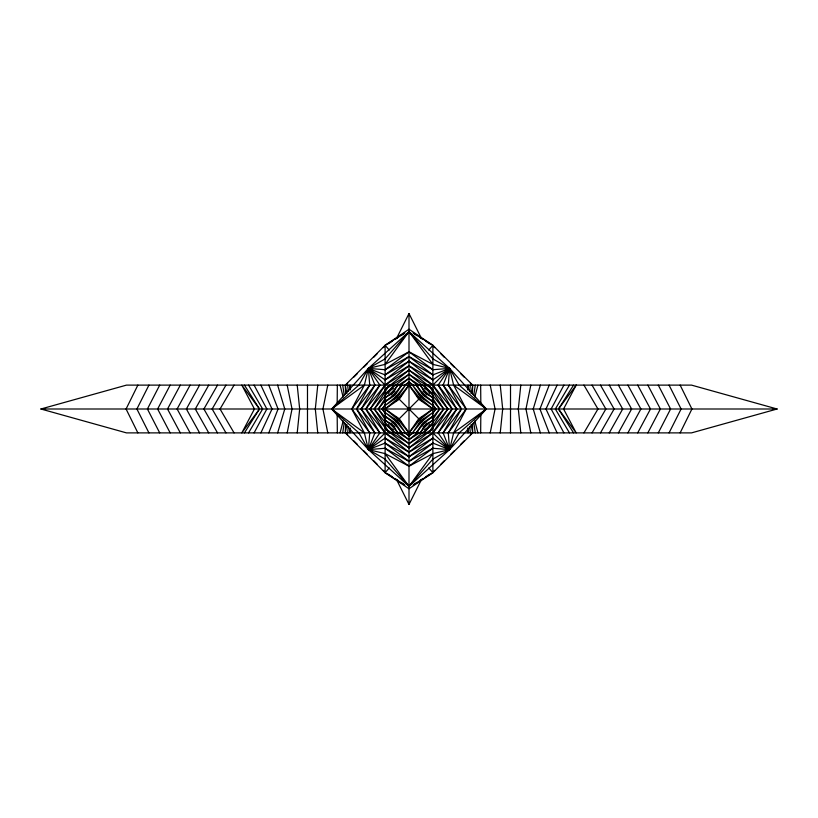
<?xml version="1.0" encoding="UTF-8"?>
<svg xmlns="http://www.w3.org/2000/svg" width="818" height="818" viewBox="0 0 818 818"><rect width="100%" height="100%" fill="white"/><g stroke="black" fill="none" stroke-linecap="round" stroke-linejoin="round"><path stroke-width="1.23" d="M349.971 427.855L349.961 432.886L350.544 429.113M468.029 390.145L468.039 385.114L467.456 388.887M337.169 403.969L337.343 385.114M480.657 432.886L480.831 414.031M345.625 424.082L345.257 432.886L346.924 424.522M472.375 393.918L472.743 385.114L471.076 393.478M368.397 449.603L369.716 432.886L356.587 409L369.716 385.114L368.397 368.397L409 331.648L449.603 368.397L486.352 409L449.603 449.603L409 486.352L368.397 449.603L331.648 409L368.397 368.397L385.114 358.887L409 331.648L432.886 358.887L449.603 368.397L459.113 385.114L486.352 409L459.113 432.886L449.603 449.603L432.886 459.113L409 486.352L385.114 459.113L368.397 449.603L358.887 432.886L331.648 409L358.887 385.114L368.397 368.397L385.114 364.378L409 351.791L432.886 364.378L449.603 368.397L453.622 385.114L466.209 409L453.622 432.886L449.603 449.603L432.886 453.622L409 466.209L385.114 453.622L368.397 449.603L364.378 432.886L351.791 409L364.378 385.114L368.397 368.397L385.114 369.716L409 356.587L432.886 369.716L449.603 368.397L448.284 385.114L461.413 409L448.284 432.886L449.603 449.603L432.886 448.284L409 461.413L385.114 448.284L368.397 449.603L374.889 432.886L361.239 409L374.889 385.114L368.397 368.397L385.114 374.889L409 361.239L432.886 374.889L449.603 368.397L443.111 385.114L456.761 409L443.111 432.886L449.603 449.603L432.886 443.111L409 456.761L385.114 443.111L368.397 449.603L379.889 432.886L365.758 409L379.889 385.114L368.397 368.397L385.114 379.889L409 365.758L432.886 379.889L449.603 368.397L438.111 385.114L452.242 409L438.111 432.886L449.603 449.603L432.886 438.111L409 452.242L385.114 438.111L368.397 449.603L385.114 432.886L370.125 409L385.114 385.114L409 365.758L432.886 385.114L452.242 409L432.886 432.886L409 452.242L385.114 432.886L365.758 409L385.114 385.114L409 370.125L432.886 385.114L447.875 409L432.886 432.886L409 447.875L385.114 432.886M347.67 432.886L348.294 426.597M469.706 391.403L470.33 385.114M297.21 432.886L299.674 409L297.21 385.114M317.762 385.114L315.308 409L317.762 432.886M500.238 432.886L502.692 409L500.238 385.114M520.79 385.114L518.326 409L520.79 432.886M342.711 432.886L344.214 422.824M473.786 395.176L475.289 385.114M287.179 432.886L292.036 409L287.179 385.114M327.793 385.114L322.936 409L327.793 432.886M490.207 432.886L495.064 409L490.207 385.114M530.821 385.114L525.964 409L530.821 432.886M340.073 432.886L343.171 420.943M474.829 397.057L477.927 385.114M277.629 432.886L284.776 409L277.629 385.114M540.371 385.114L533.224 409L540.371 432.886M268.795 432.886L278.059 409L268.795 385.114M549.205 385.114L539.941 409L549.205 432.886M260.881 432.886L272.036 409L260.881 385.114M557.119 385.114L545.964 409L557.119 432.886M137.864 385.114L126.074 409L137.864 432.886M680.136 432.886L691.926 409L680.136 385.114M396.485 338.529L409 313.55L421.515 338.529M396.485 479.471L409 504.45L421.515 479.471M148.937 385.114L136.892 409L148.937 432.886M669.063 432.886L681.108 409L669.063 385.114M159.714 385.114L147.414 409L159.714 432.886M658.285 432.886L670.586 409L658.285 385.114M170.164 385.114L157.629 409L170.164 432.886M647.836 432.886L660.371 409L647.836 385.114M180.308 385.114L167.526 409L180.308 432.886M254.081 432.886L266.862 409L254.081 385.114M563.919 385.114L551.138 409L563.919 432.886M637.692 432.886L650.474 409L637.692 385.114M190.113 385.114L177.107 409L190.113 432.886M627.887 432.886L640.893 409L627.887 385.114M199.592 385.114L186.371 409L199.592 432.886M618.408 432.886L631.629 409L618.408 385.114M208.733 385.114L195.297 409L208.733 432.886M609.267 432.886L622.702 409L609.267 385.114M217.527 385.114L203.887 409L217.527 432.886M600.473 432.886L614.114 409L600.473 385.114M225.972 385.114L212.138 409L225.972 432.886M592.028 432.886L605.862 409L592.028 385.114M234.071 385.114L220.042 409L234.071 432.886M583.929 432.886L597.958 409L583.929 385.114M248.549 432.886L262.65 409L248.549 385.114M569.451 385.114L555.35 409L569.451 432.886M244.429 432.886L259.51 409L244.429 385.114M573.571 385.114L558.49 409L573.571 432.886M385.687 397.599L378.356 409L385.687 420.401M388.346 393.458L393.703 385.114L374.327 409L389.307 432.886L370.125 409L389.307 385.114L374.327 409L393.703 432.886L388.346 424.542M429.654 424.542L424.297 432.886L443.673 409L428.693 385.114L447.875 409L428.693 432.886L443.673 409L424.297 385.114L429.654 393.458M432.313 420.401L439.644 409L432.313 397.599M385.523 403.949L382.2 409L385.523 414.051M391.495 394.849L397.885 385.114L389.849 394.951M426.505 423.151L420.115 432.886L428.151 423.049M432.477 414.051L435.8 409L432.477 403.949M401.147 422.221L385.114 409L399.256 399.256L409 385.114L422.221 401.147M416.853 395.779L432.886 409L418.744 418.744L409 432.886L395.779 416.853M385.114 364.378L409 331.648L432.886 364.378M432.886 453.622L409 486.352L385.114 453.622M369.716 385.114L351.791 409L369.716 432.886M448.284 432.886L466.209 409L448.284 385.114M374.889 385.114L356.587 409L374.889 432.886M443.111 432.886L461.413 409L443.111 385.114M379.889 385.114L361.239 409L379.889 432.886M438.111 432.886L456.761 409L438.111 385.114M386.014 399.634L378.356 409L386.014 418.366M431.986 418.366L439.644 409L431.986 399.634M385.421 405.074L382.2 409L385.421 412.926M392.681 396.249L401.832 385.114L395.135 395.135L385.114 401.832L396.249 392.681M425.319 421.751L416.168 432.886L422.865 422.865L432.886 416.168L421.751 425.319M432.579 412.926L435.8 409L432.579 405.074M393.898 399.235L405.544 385.114L397.272 397.272L385.114 405.544L399.235 393.898M395.779 401.147L409 385.114L418.744 399.256L432.886 409L416.853 422.221M422.221 416.853L409 432.886L399.256 418.744L385.114 409L401.147 395.779M424.102 418.765L412.456 432.886L420.728 420.728L432.886 412.456L418.765 424.102M428.765 350.063L432.886 345.308L472.692 385.114M345.308 432.886L385.114 472.692L389.235 467.937M345.308 385.114L385.114 345.308L409 329.245L432.886 345.308L432.886 472.692L409 488.755L385.114 472.692L385.114 345.308L404.849 332.936M345.85 385.114L347.63 383.335M353.877 377.088L357.456 373.509M363.693 367.272L367.272 363.693M373.509 357.456L377.088 353.877M383.335 347.63L385.114 345.85M399.256 418.744L418.744 399.256M432.886 385.114L449.603 368.397M432.886 472.15L434.665 470.37M440.912 464.123L444.491 460.544M450.728 454.307L454.307 450.728M460.544 444.491L464.123 440.912M470.37 434.665L472.15 432.886M413.151 485.064L432.886 472.692L472.692 432.886M405.074 385.421L409 382.2L414.051 385.523M412.926 432.579L409 435.8L403.949 432.477M394.951 389.849L385.114 397.885L394.849 391.495M399.634 386.014L409 378.356L420.401 385.687M418.366 431.986L409 439.644L397.599 432.313M423.049 428.151L432.886 420.115L423.151 426.505M385.114 379.889L409 361.239L432.886 379.889M432.886 438.111L409 456.761L385.114 438.111M385.114 374.889L409 356.587L432.886 374.889M432.886 443.111L409 461.413L385.114 443.111M385.114 369.716L409 351.791L432.886 369.716M432.886 448.284L409 466.209L385.114 448.284M364.378 385.114L331.648 409L364.378 432.886M453.622 432.886L486.352 409L453.622 385.114M403.949 385.523L409 382.2L412.926 385.421M414.051 432.477L409 435.8L405.074 432.579M388.233 343.826L392.384 341.126M395.503 339.102L398.611 337.077M400.697 335.728L403.806 333.713M414.194 484.287L417.303 482.272M419.389 480.923L422.497 478.898M425.616 476.874L429.767 474.174M393.458 388.346L385.114 393.703L409 374.327L432.886 389.307L409 370.125L385.114 389.307L409 374.327L432.886 393.703L424.542 388.346M397.599 385.687L409 378.356L418.366 386.014M420.401 432.313L409 439.644L399.634 431.986M424.542 429.654L432.886 424.297L409 443.673L385.114 428.693L409 447.875L432.886 428.693L409 443.673L385.114 424.297L393.458 429.654M40.9 409L126.483 385.114L691.517 385.114L777.1 409L691.517 432.886L126.483 432.886L40.9 409L777.1 409M413.151 332.936L432.886 345.308M385.114 472.692L404.849 485.064M414.194 333.713L417.303 335.728M419.389 337.077L422.497 339.102M425.616 341.126L429.767 343.826M388.233 474.174L392.384 476.874M395.503 478.898L398.611 480.923M400.697 482.272L403.806 484.287M423.151 391.495L432.886 397.885L423.049 389.849M394.849 426.505L385.114 420.115L394.951 428.151M421.751 392.681L432.886 401.832L422.865 395.135L416.168 385.114L425.319 396.249M396.249 425.319L385.114 416.168L395.135 422.865L401.832 432.886L392.681 421.751M418.765 393.898L432.886 405.544L420.728 397.272L412.456 385.114L424.102 399.235M399.235 424.102L385.114 412.456L397.272 420.728L405.544 432.886L393.898 418.765M432.886 345.85L434.665 347.63M440.912 353.877L444.491 357.456M450.728 363.693L454.307 367.272M460.544 373.509L464.123 377.088M470.37 383.335L472.15 385.114M368.397 368.397L385.114 385.114M399.256 399.256L418.744 418.744M432.886 432.886L449.603 449.603M345.85 432.886L347.63 434.665M353.877 440.912L357.456 444.491M363.693 450.728L367.272 454.307M373.509 460.544L377.088 464.123M383.335 470.37L385.114 472.15M385.114 345.308L389.235 350.063M428.765 467.937L432.886 472.692M428.151 394.951L420.115 385.114L426.505 394.849M389.849 423.049L397.885 432.886L391.495 423.151M474.829 420.943L477.927 432.886M340.073 385.114L343.171 397.057M471.076 424.522L472.743 432.886L472.375 424.082M346.924 393.478L345.257 385.114L345.625 393.918M467.456 429.113L468.039 432.886L468.029 427.855M350.544 388.887L349.961 385.114L349.971 390.145M473.786 422.824L475.289 432.886M342.711 385.114L344.214 395.176M469.706 426.597L470.33 432.886M347.67 385.114L348.294 391.403M480.657 385.114L480.831 403.969M337.169 414.031L337.343 432.886M510.514 385.114L510.514 432.886M409 313.55L409 504.45M307.486 385.114L307.486 432.886M254.429 409L241.811 432.886L259.51 409L241.811 385.114L254.429 409M576.189 385.114L563.571 409L576.189 432.886L558.49 409L576.189 385.114"/></g></svg>
